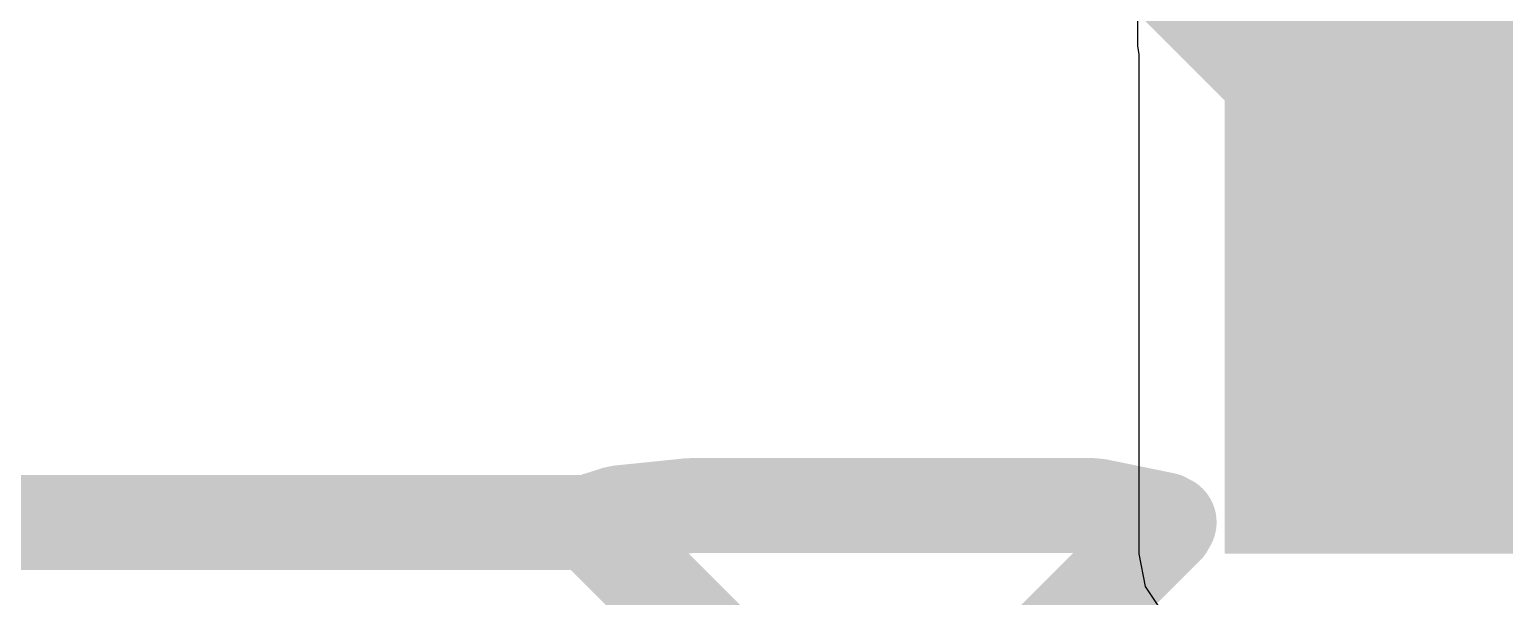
# Model space of a CAD drawing. Header units: inches. Extents: x 0 to 12.4, y -0.6 to 2.2.
# Drawn here: x 0.1353 to 0.2575, y 1.2235 to 1.2704 of the extents above; entities that cross this region are included whole.
import ezdxf

# ---------------------------------------------------------------- set-up
doc = ezdxf.new("R2010")
doc.units = ezdxf.units.IN
doc.header["$MEASUREMENT"] = 0
doc.layers.add('Dimension', color=6, linetype='Continuous')
doc.layers.add('Top Layer', color=1, linetype='Continuous')

msp = doc.modelspace()

# ---------------------------------------------------------------- hatches: boundary and pattern name
at = {"layer": 'Top Layer'}
msp.add_hatch(color=1, dxfattribs=at).paths.add_polyline_path([(0.23431, 1.227), (0.542, 1.227), (0.542, 1.286), (0.23431, 1.286)])

# ---------------------------------------------------------------- linework, layer by layer
at = {"layer": 'Dimension'}
for points in [[(0.25009, 1.29889, 0.03937, 0.03937, 0), (0.28848, 1.26051, 0.03937, 0.03937, 0)], [(0.22656, 1.27786, 0.00787, 0.00787, 0), (0.26368, 1.24073, 0.00787, 0.00787, 0)], [(0.1843, 1.2304, 0.00787, 0.00787, 0), (0.1899, 1.23097, 0.00787, 0.00787, 0)], [(0.1899, 1.23097, 0.00787, 0.00787, 0), (0.19015, 1.23098, 0.00787, 0.00787, 0)], [(0.19015, 1.23098, 0.00787, 0.00787, 0), (0.22334, 1.23098, 0.00787, 0.00787, 0)], [(0.22334, 1.23098, 0.00787, 0.00787, 0), (0.22383, 1.23093, 0.00787, 0.00787, 0)], [(0.22383, 1.23093, 0.00787, 0.00787, 0), (0.2293, 1.22981, 0.00787, 0.00787, 0)], [(0.08008, 1.22958, 0.00787, 0.00787, 0), (0.18191, 1.22958, 0.00787, 0.00787, 0)], [(0.08008, 1.22958, 0.00787, 0.00787, 0), (0.18191, 1.22958, 0.00787, 0.00787, 0)], [(0.18191, 1.22958, 0.00787, 0.00787, 0), (0.1823, 1.22982, 0.00787, 0.00787, 0)], [(0.18191, 1.22958, 0.00787, 0.00787, 0), (0.18214, 1.22919, 0.00787, 0.00787, 0)], [(0.1823, 1.22982, 0.00787, 0.00787, 0), (0.18382, 1.2303, 0.00787, 0.00787, 0)], [(0.18382, 1.2303, 0.00787, 0.00787, 0), (0.1843, 1.2304, 0.00787, 0.00787, 0)], [(0.2293, 1.22981, 0.00787, 0.00787, 0), (0.2297, 1.2296, 0.00787, 0.00787, 0)], [(0.22948, 1.22921, 0.00787, 0.00787, 0), (0.2297, 1.2296, 0.00787, 0.00787, 0)], [(0.18214, 1.22919, 0.00787, 0.00787, 0), (0.20535, 1.20598, 0.00787, 0.00787, 0)], [(0.20626, 1.20598, 0.00787, 0.00787, 0), (0.22948, 1.22921, 0.00787, 0.00787, 0)]]:
    msp.add_lwpolyline(points, format="xyseb", dxfattribs=at)
for points in [[(0.18793, 1.23097, 0.00394, 0.00394, 1), (0.19187, 1.23097, 0.00394, 0.00394, 1)], [(0.18793, 1.23097, 0.00394, 0.00394, 1), (0.19187, 1.23097, 0.00394, 0.00394, 1)], [(0.18818, 1.23098, 0.00394, 0.00394, 1), (0.19212, 1.23098, 0.00394, 0.00394, 1)], [(0.18818, 1.23098, 0.00394, 0.00394, 1), (0.19212, 1.23098, 0.00394, 0.00394, 1)], [(0.22137, 1.23098, 0.00394, 0.00394, 1), (0.22531, 1.23098, 0.00394, 0.00394, 1)], [(0.22137, 1.23098, 0.00394, 0.00394, 1), (0.22531, 1.23098, 0.00394, 0.00394, 1)], [(0.22186, 1.23093, 0.00394, 0.00394, 1), (0.2258, 1.23093, 0.00394, 0.00394, 1)], [(0.22186, 1.23093, 0.00394, 0.00394, 1), (0.2258, 1.23093, 0.00394, 0.00394, 1)], [(0.17995, 1.22958, 0.00394, 0.00394, 1), (0.18388, 1.22958, 0.00394, 0.00394, 1)], [(0.17995, 1.22958, 0.00394, 0.00394, 1), (0.18388, 1.22958, 0.00394, 0.00394, 1)], [(0.17995, 1.22958, 0.00394, 0.00394, 1), (0.18388, 1.22958, 0.00394, 0.00394, 1)], [(0.17995, 1.22958, 0.00394, 0.00394, 1), (0.18388, 1.22958, 0.00394, 0.00394, 1)], [(0.18033, 1.22982, 0.00394, 0.00394, 1), (0.18427, 1.22982, 0.00394, 0.00394, 1)], [(0.18033, 1.22982, 0.00394, 0.00394, 1), (0.18427, 1.22982, 0.00394, 0.00394, 1)], [(0.18185, 1.2303, 0.00394, 0.00394, 1), (0.18579, 1.2303, 0.00394, 0.00394, 1)], [(0.18185, 1.2303, 0.00394, 0.00394, 1), (0.18579, 1.2303, 0.00394, 0.00394, 1)], [(0.18233, 1.2304, 0.00394, 0.00394, 1), (0.18627, 1.2304, 0.00394, 0.00394, 1)], [(0.18233, 1.2304, 0.00394, 0.00394, 1), (0.18627, 1.2304, 0.00394, 0.00394, 1)], [(0.22733, 1.22981, 0.00394, 0.00394, 1), (0.23127, 1.22981, 0.00394, 0.00394, 1)], [(0.22733, 1.22981, 0.00394, 0.00394, 1), (0.23127, 1.22981, 0.00394, 0.00394, 1)], [(0.22773, 1.2296, 0.00394, 0.00394, 1), (0.23167, 1.2296, 0.00394, 0.00394, 1)], [(0.22773, 1.2296, 0.00394, 0.00394, 1), (0.23167, 1.2296, 0.00394, 0.00394, 1)], [(0.18017, 1.22919, 0.00394, 0.00394, 1), (0.18411, 1.22919, 0.00394, 0.00394, 1)], [(0.18017, 1.22919, 0.00394, 0.00394, 1), (0.18411, 1.22919, 0.00394, 0.00394, 1)], [(0.22751, 1.22921, 0.00394, 0.00394, 1), (0.23145, 1.22921, 0.00394, 0.00394, 1)], [(0.22751, 1.22921, 0.00394, 0.00394, 1), (0.23145, 1.22921, 0.00394, 0.00394, 1)]]:
    msp.add_lwpolyline(points, format="xyseb", close=True, dxfattribs=at)
at = {"layer": 'Top Layer'}
for p, q in [((0.22708, 1.35), (0.22708, 1.26906)), ((0.22708, 1.26906), (0.22718, 1.26835)), ((0.22718, 1.26835), (0.22718, 1.227)), ((0.22718, 1.227), (0.22772, 1.22427)), ((0.22772, 1.22427), (0.22927, 1.22195))]:
    msp.add_line(p, q, dxfattribs=at)
msp.add_lwpolyline([(0.254, 1.26906, 0.03937, 0.03937, 0), (0.254, 1.35, 0.03937, 0.03937, 0)], format="xyseb", dxfattribs=at)
msp.add_lwpolyline([(0.24416, 1.26906, 0.01969, 0.01969, 1), (0.26384, 1.26906, 0.01969, 0.01969, 1)], format="xyseb", close=True, dxfattribs=at)

doc.saveas('drawing.dxf')
